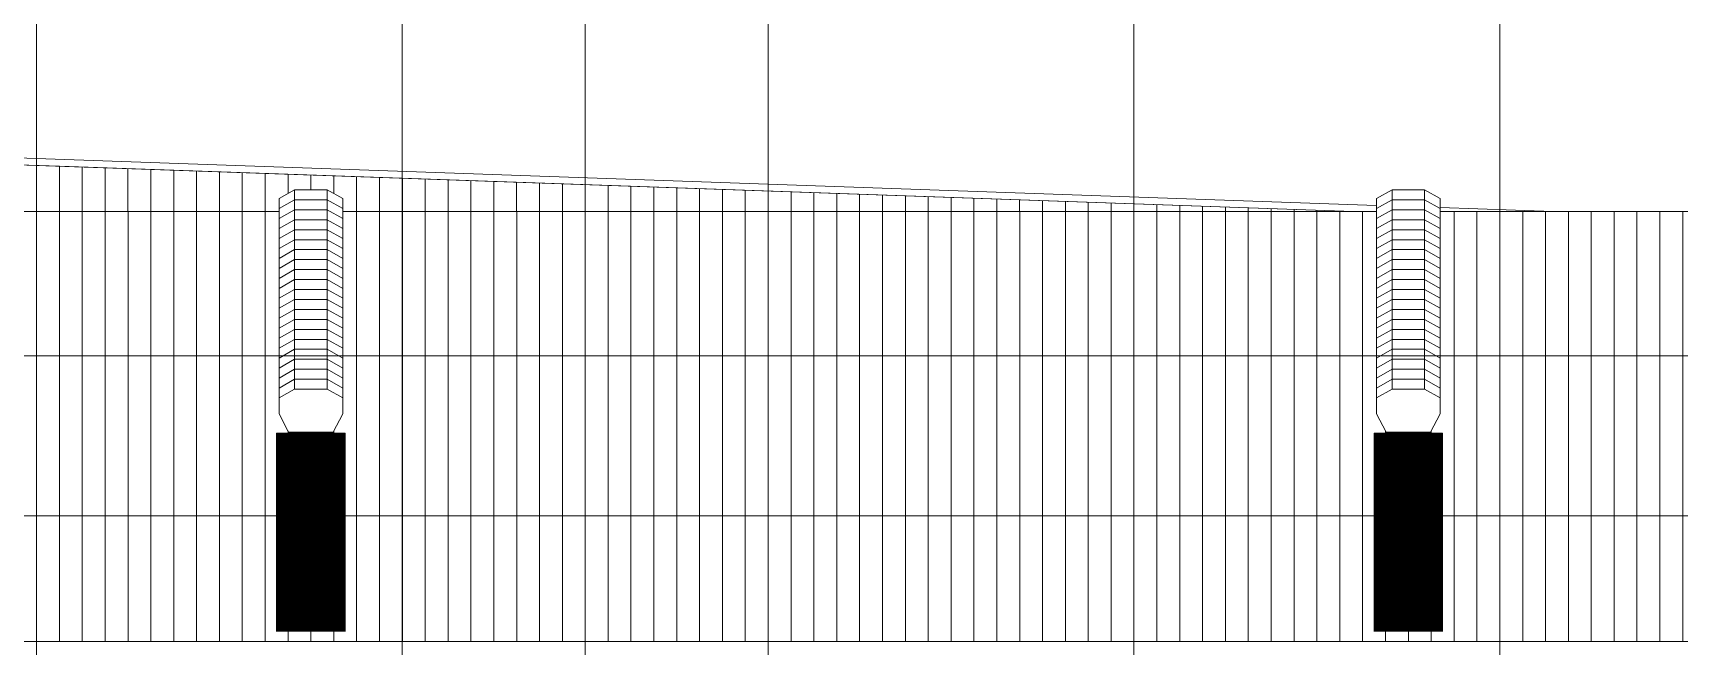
# Model space of a CAD drawing. Extents: x 692141 to 693595, y 1492301 to 1494225.
# Drawn here: x 692476.18 to 692512.18, y 1492390.46 to 1492403.87 of the extents above; entities that cross this region are included whole.
import ezdxf

# ---------------------------------------------------------------- set-up
doc = ezdxf.new("R2010")
doc.units = 0
doc.header["$MEASUREMENT"] = 0
doc.linetypes.add('Centre', pattern=[7937.5, 1587.5, -1190.625, 3968.75, -1190.625])
doc.linetypes.add('Grid Line', pattern=[5556.25, 3175, -793.75, 793.75, -793.75])
for name, color, linetype, lineweight in [('A-FLOR-LEVL', 8, 'Grid Line', 5), ('A-GENM', 13, 'Continuous', 5), ('A-WALL-PATT', 111, 'Continuous', 5), ('S-GRID', 1, 'Continuous', 5)]:
    doc.layers.add(name, color=color, linetype=linetype, lineweight=lineweight)

# ---------------------------------------------------------------- blocks, each defined once
blk = doc.blocks.new('AMPLE FLOW_DOWN SLOPE - AMPLE FLOW_DOWN SLOPE-1433356-500_ELEVATION 4')
at = {"layer": 'A-GENM', "color": 8}
for p, q in [((247804, 25433), (248144, 25625)), ((248144, 25625), (248856, 25625)), ((248144, 25625), (248144, 25407)), ((248856, 25625), (249196, 25433)), ((248856, 25407), (248856, 25625)), ((247804, 25215), (247804, 25433)), ((248144, 25407), (247804, 25215)), ((247804, 25215), (247804, 24869)), ((248856, 25407), (248144, 25407)), ((249196, 25215), (248856, 25407)), ((249196, 25215), (249196, 25433)), ((249196, 24869), (249196, 25215))]:
    blk.add_line(p, q, dxfattribs=at)
blk = doc.blocks.new('AMPLE FLOW_DOWN SLOPE - AMPLE FLOW_DOWN SLOPE-V160-500_ELEVATION 4')
at = {"layer": 'A-GENM', "color": 8}
for p, q in [((247804, 21293), (248144, 21485)), ((247804, 21075), (247804, 21293)), ((248144, 21267), (247804, 21075)), ((248144, 21485), (248856, 21485)), ((248144, 21485), (248144, 21267)), ((248856, 21267), (248144, 21267)), ((248856, 21485), (249196, 21293)), ((248856, 21267), (248856, 21485)), ((249196, 21075), (248856, 21267)), ((249196, 21075), (249196, 21293)), ((247804, 21075), (247804, 20730)), ((249196, 20730), (249196, 21075)), ((247804, 20730), (248014, 20331)), ((248986, 20331), (249196, 20730)), ((248014, 20331), (248986, 20331))]:
    blk.add_line(p, q, dxfattribs=at)

msp = doc.modelspace()

# ---------------------------------------------------------------- hatches: boundary and pattern name
at = {"layer": 'A-WALL-PATT'}
h = msp.add_hatch(dxfattribs=at)
h.set_pattern_fill('FP_40', color=8, scale=0.001, style=0, pattern_type=2)
h.set_pattern_definition([(90, (692476.75805, 1492393.3134), (-0.5, 3e-17), [])])
h.paths.add_polyline_path([(692424.643, 1492399.965), (692433.562, 1492399.965), (692433.562, 1492400.246), (692433.902, 1492400.439), (692434.614, 1492400.439), (692434.954, 1492400.246), (692434.954, 1492399.965), (692457.562, 1492399.965), (692457.562, 1492400.246), (692457.902, 1492400.439), (692458.614, 1492400.439), (692458.954, 1492400.246), (692458.954, 1492399.965), (692476.758, 1492399.965), (692476.758, 1492400.954), (692424.558, 1492402.777), (692424.558, 1492399.965)], flags=0)
h = msp.add_hatch(dxfattribs=at)
h.set_pattern_fill('FP_38', color=8, scale=0.001, style=0, pattern_type=2)
h.set_pattern_definition([(90, (692476.75805, 1492389.8134), (-0.5, 3e-17), [])])
h.paths.add_polyline_path([(692501.768, 1492399.965), (692505.059, 1492399.965), (692476.758, 1492400.954), (692476.758, 1492399.965), (692481.562, 1492399.965), (692481.562, 1492400.246), (692481.902, 1492400.439), (692482.614, 1492400.439), (692482.954, 1492400.246), (692482.954, 1492399.965), (692497.581, 1492399.965)], flags=0)
h = msp.add_hatch(dxfattribs=at)
h.set_pattern_fill('FP_52', color=8, scale=0.001, style=0, pattern_type=2)
h.set_pattern_definition([(90, (692257.7584, 1492386.55735), (-0.5, 3e-17), [])])
h.paths.add_polyline_path([(692459.903, 1492390.563), (692524.303, 1492390.564), (692524.303, 1492399.965), (692506.954, 1492399.965), (692506.954, 1492395.543), (692506.744, 1492395.144), (692505.772, 1492395.144), (692505.562, 1492395.543), (692505.562, 1492399.965), (692482.954, 1492399.965), (692482.954, 1492395.543), (692482.744, 1492395.144), (692481.772, 1492395.144), (692481.562, 1492395.543), (692481.562, 1492399.965), (692458.954, 1492399.965), (692458.954, 1492395.543), (692458.744, 1492395.144), (692457.772, 1492395.144), (692457.562, 1492395.543), (692457.562, 1492399.965), (692434.954, 1492399.965), (692434.954, 1492395.543), (692434.744, 1492395.144), (692433.772, 1492395.144), (692433.562, 1492395.543), (692433.562, 1492399.965), (692416.758, 1492399.965), (692416.758, 1492398.093), (692308.233, 1492398.093), (692308.233, 1492390.563), (692459.008, 1492390.563)], flags=0)
h.paths.add_polyline_path([(692459.008, 1492390.779), (692457.508, 1492390.779), (692457.508, 1492395.119), (692459.008, 1492395.119), (692459.008, 1492390.789)], flags=0)
h.paths.add_polyline_path([(692434.784, 1492390.779), (692433.508, 1492390.779), (692433.508, 1492395.119), (692435.008, 1492395.119), (692435.008, 1492390.779)], flags=0)
h.paths.add_polyline_path([(692505.508, 1492390.779), (692505.508, 1492395.119), (692507.008, 1492395.119), (692507.008, 1492390.779), (692505.954, 1492390.779)], flags=0)
h.paths.add_polyline_path([(692483.008, 1492390.779), (692481.508, 1492390.779), (692481.508, 1492395.119), (692483.008, 1492395.119), (692483.008, 1492390.789)], flags=0)
h = msp.add_hatch(dxfattribs=at)
h.set_pattern_fill('FP_111', color=8, scale=0.001, style=0, pattern_type=2)
h.set_pattern_definition([(0, (692194.962008, 1492386.775835), (0, 0.013073), []), (90, (692194.96201, 1492386.77583), (-0.15, 9e-18), [])])
h.paths.add_polyline_path([(692482.929, 1492390.789), (692483.008, 1492390.789), (692483.008, 1492395.119), (692481.508, 1492395.119), (692481.508, 1492390.789)], flags=0)
h = msp.add_hatch(dxfattribs=at)
h.set_pattern_fill('FP_110', color=8, scale=0.001, style=0, pattern_type=2)
h.set_pattern_definition([(0, (692218.962008, 1492386.775835), (0, 0.013073), []), (90, (692218.96201, 1492386.77583), (-0.15, 9e-18), [])])
h.paths.add_polyline_path([(692505.954, 1492390.789), (692507.008, 1492390.789), (692507.008, 1492395.119), (692505.508, 1492395.119), (692505.508, 1492390.789)], flags=0)

# ---------------------------------------------------------------- linework, layer by layer
at = {"layer": 'A-FLOR-LEVL', "linetype": 'Centre'}
for p, q in [((692278.3, 1492396.813), (692547.786, 1492396.813)), ((692278.3, 1492393.313), (692547.786, 1492393.313))]:
    msp.add_line(p, q, dxfattribs=at)
at = {"layer": 'A-WALL-PATT', "color": 8}
for p, q in [((692505.562, 1492400.1), (692416.758, 1492403.201)), ((692416.758, 1492403.049), (692505.059, 1492399.965)), ((692476.758, 1492400.954), (692424.558, 1492402.777)), ((692505.059, 1492399.965), (692476.758, 1492400.954)), ((692481.562, 1492399.965), (692458.954, 1492399.965)), ((692505.562, 1492399.965), (692482.954, 1492399.965)), ((692509.426, 1492399.965), (692506.954, 1492400.052)), ((692524.303, 1492399.965), (692506.954, 1492399.965)), ((692481.508, 1492395.119), (692483.008, 1492395.119)), ((692481.508, 1492390.789), (692481.508, 1492395.119)), ((692483.008, 1492395.119), (692483.008, 1492390.789)), ((692505.508, 1492395.119), (692507.008, 1492395.119)), ((692505.508, 1492390.789), (692505.508, 1492395.119)), ((692507.008, 1492395.119), (692507.008, 1492390.789)), ((692307.633, 1492390.563), (692525.158, 1492390.563)), ((692481.508, 1492390.779), (692481.508, 1492390.789)), ((692481.508, 1492390.789), (692483.008, 1492390.789)), ((692483.008, 1492390.789), (692483.008, 1492390.779)), ((692505.508, 1492390.779), (692505.508, 1492390.789)), ((692505.508, 1492390.789), (692507.008, 1492390.789)), ((692507.008, 1492390.789), (692507.008, 1492390.779))]:
    msp.add_line(p, q, dxfattribs=at)
at = {"layer": 'S-GRID', "linetype": 'Grid Line'}
for p, q in [((692476.258, 1492366.092), (692476.258, 1492428.913)), ((692484.258, 1492366.092), (692484.258, 1492428.913)), ((692488.258, 1492366.092), (692488.258, 1492428.913)), ((692492.258, 1492366.092), (692492.258, 1492428.913)), ((692500.258, 1492366.092), (692500.258, 1492428.913)), ((692508.258, 1492366.092), (692508.258, 1492428.913))]:
    msp.add_line(p, q, dxfattribs=at)

# ---------------------------------------------------------------- block references
at = {"layer": 'A-WALL-PATT', "color": 8, "xscale": 0.001, "yscale": 0.001, "zscale": 0.001}
for name, p in [('AMPLE FLOW_DOWN SLOPE - AMPLE FLOW_DOWN SLOPE-1433356-500_ELEVATION 4', (692233.758, 1492374.813)), ('AMPLE FLOW_DOWN SLOPE - AMPLE FLOW_DOWN SLOPE-1433356-500_ELEVATION 4', (692233.758, 1492374.595)), ('AMPLE FLOW_DOWN SLOPE - AMPLE FLOW_DOWN SLOPE-1433356-500_ELEVATION 4', (692257.758, 1492374.813)), ('AMPLE FLOW_DOWN SLOPE - AMPLE FLOW_DOWN SLOPE-1433356-500_ELEVATION 4', (692257.758, 1492374.595)), ('AMPLE FLOW_DOWN SLOPE - AMPLE FLOW_DOWN SLOPE-1433356-500_ELEVATION 4', (692233.758, 1492374.378)), ('AMPLE FLOW_DOWN SLOPE - AMPLE FLOW_DOWN SLOPE-1433356-500_ELEVATION 4', (692257.758, 1492374.378)), ('AMPLE FLOW_DOWN SLOPE - AMPLE FLOW_DOWN SLOPE-1433356-500_ELEVATION 4', (692233.758, 1492374.16)), ('AMPLE FLOW_DOWN SLOPE - AMPLE FLOW_DOWN SLOPE-1433356-500_ELEVATION 4', (692233.758, 1492373.942)), ('AMPLE FLOW_DOWN SLOPE - AMPLE FLOW_DOWN SLOPE-1433356-500_ELEVATION 4', (692257.758, 1492374.16)), ('AMPLE FLOW_DOWN SLOPE - AMPLE FLOW_DOWN SLOPE-1433356-500_ELEVATION 4', (692257.758, 1492373.942)), ('AMPLE FLOW_DOWN SLOPE - AMPLE FLOW_DOWN SLOPE-1433356-500_ELEVATION 4', (692233.758, 1492373.724)), ('AMPLE FLOW_DOWN SLOPE - AMPLE FLOW_DOWN SLOPE-1433356-500_ELEVATION 4', (692233.758, 1492373.506)), ('AMPLE FLOW_DOWN SLOPE - AMPLE FLOW_DOWN SLOPE-1433356-500_ELEVATION 4', (692257.758, 1492373.724)), ('AMPLE FLOW_DOWN SLOPE - AMPLE FLOW_DOWN SLOPE-1433356-500_ELEVATION 4', (692257.758, 1492373.506)), ('AMPLE FLOW_DOWN SLOPE - AMPLE FLOW_DOWN SLOPE-1433356-500_ELEVATION 4', (692233.758, 1492373.288)), ('AMPLE FLOW_DOWN SLOPE - AMPLE FLOW_DOWN SLOPE-1433356-500_ELEVATION 4', (692257.758, 1492373.288)), ('AMPLE FLOW_DOWN SLOPE - AMPLE FLOW_DOWN SLOPE-1433356-500_ELEVATION 4', (692233.758, 1492373.07)), ('AMPLE FLOW_DOWN SLOPE - AMPLE FLOW_DOWN SLOPE-1433356-500_ELEVATION 4', (692233.758, 1492372.852)), ('AMPLE FLOW_DOWN SLOPE - AMPLE FLOW_DOWN SLOPE-1433356-500_ELEVATION 4', (692257.758, 1492373.07)), ('AMPLE FLOW_DOWN SLOPE - AMPLE FLOW_DOWN SLOPE-1433356-500_ELEVATION 4', (692257.758, 1492372.852)), ('AMPLE FLOW_DOWN SLOPE - AMPLE FLOW_DOWN SLOPE-1433356-500_ELEVATION 4', (692233.758, 1492372.634)), ('AMPLE FLOW_DOWN SLOPE - AMPLE FLOW_DOWN SLOPE-1433356-500_ELEVATION 4', (692233.758, 1492372.417)), ('AMPLE FLOW_DOWN SLOPE - AMPLE FLOW_DOWN SLOPE-1433356-500_ELEVATION 4', (692257.758, 1492372.634)), ('AMPLE FLOW_DOWN SLOPE - AMPLE FLOW_DOWN SLOPE-1433356-500_ELEVATION 4', (692257.758, 1492372.417)), ('AMPLE FLOW_DOWN SLOPE - AMPLE FLOW_DOWN SLOPE-1433356-500_ELEVATION 4', (692233.758, 1492372.199)), ('AMPLE FLOW_DOWN SLOPE - AMPLE FLOW_DOWN SLOPE-1433356-500_ELEVATION 4', (692257.758, 1492372.199)), ('AMPLE FLOW_DOWN SLOPE - AMPLE FLOW_DOWN SLOPE-1433356-500_ELEVATION 4', (692233.758, 1492371.981)), ('AMPLE FLOW_DOWN SLOPE - AMPLE FLOW_DOWN SLOPE-1433356-500_ELEVATION 4', (692233.758, 1492371.763)), ('AMPLE FLOW_DOWN SLOPE - AMPLE FLOW_DOWN SLOPE-1433356-500_ELEVATION 4', (692257.758, 1492371.981)), ('AMPLE FLOW_DOWN SLOPE - AMPLE FLOW_DOWN SLOPE-1433356-500_ELEVATION 4', (692257.758, 1492371.763)), ('AMPLE FLOW_DOWN SLOPE - AMPLE FLOW_DOWN SLOPE-1433356-500_ELEVATION 4', (692233.758, 1492371.545)), ('AMPLE FLOW_DOWN SLOPE - AMPLE FLOW_DOWN SLOPE-1433356-500_ELEVATION 4', (692233.758, 1492371.327)), ('AMPLE FLOW_DOWN SLOPE - AMPLE FLOW_DOWN SLOPE-1433356-500_ELEVATION 4', (692257.758, 1492371.545)), ('AMPLE FLOW_DOWN SLOPE - AMPLE FLOW_DOWN SLOPE-1433356-500_ELEVATION 4', (692257.758, 1492371.327)), ('AMPLE FLOW_DOWN SLOPE - AMPLE FLOW_DOWN SLOPE-1433356-500_ELEVATION 4', (692233.758, 1492371.109)), ('AMPLE FLOW_DOWN SLOPE - AMPLE FLOW_DOWN SLOPE-1433356-500_ELEVATION 4', (692257.758, 1492371.109)), ('AMPLE FLOW_DOWN SLOPE - AMPLE FLOW_DOWN SLOPE-1433356-500_ELEVATION 4', (692233.758, 1492370.891)), ('AMPLE FLOW_DOWN SLOPE - AMPLE FLOW_DOWN SLOPE-V160-500_ELEVATION 4', (692233.758, 1492374.813)), ('AMPLE FLOW_DOWN SLOPE - AMPLE FLOW_DOWN SLOPE-1433356-500_ELEVATION 4', (692257.758, 1492370.891)), ('AMPLE FLOW_DOWN SLOPE - AMPLE FLOW_DOWN SLOPE-V160-500_ELEVATION 4', (692257.758, 1492374.813))]:
    msp.add_blockref(name, p, dxfattribs=at)

doc.saveas('drawing.dxf')
